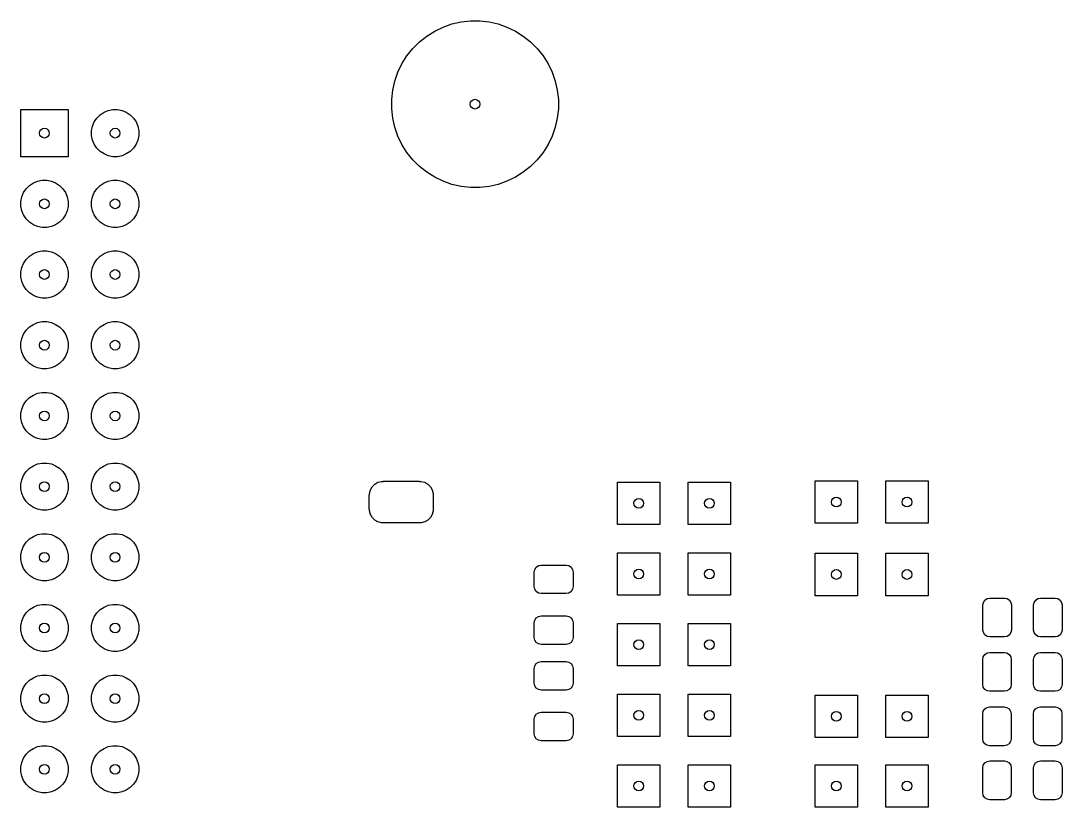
# Model space of a CAD drawing. Header units: inches. Extents: x -1.73 to 1.75, y 0.03 to 4.64.
# Drawn here: x -1.355 to 0.118, y 3.513 to 4.626 of the extents above; entities that cross this region are included whole.
import ezdxf

# ---------------------------------------------------------------- set-up
doc = ezdxf.new("R2010")
doc.units = ezdxf.units.IN
doc.header["$MEASUREMENT"] = 0
doc.layers.add('BLACK', color=250, linetype='CONTINUOUS')

msp = doc.modelspace()

# ---------------------------------------------------------------- linework, layer by layer
at = {"layer": 'BLACK', "linetype": 'CONTINUOUS'}
for p, q in [((-0.7697, 4.6112), (-0.7578, 4.617)), ((-0.7578, 4.617), (-0.7453, 4.6214)), ((-0.7453, 4.6214), (-0.7324, 4.6243)), ((-0.7324, 4.6243), (-0.7192, 4.6258)), ((-0.7192, 4.6258), (-0.706, 4.6258)), ((-0.706, 4.6258), (-0.6928, 4.6243)), ((-0.6928, 4.6243), (-0.6799, 4.6214)), ((-0.6799, 4.6214), (-0.6674, 4.617)), ((-0.6674, 4.617), (-0.6555, 4.6112)), ((-0.7913, 4.5959), (-0.7809, 4.6042)), ((-0.7809, 4.6042), (-0.7697, 4.6112)), ((-0.6555, 4.6112), (-0.6443, 4.6042)), ((-0.6443, 4.6042), (-0.6339, 4.5959)), ((-0.8089, 4.5762), (-0.8007, 4.5866)), ((-0.8007, 4.5866), (-0.7913, 4.5959)), ((-0.6339, 4.5959), (-0.6245, 4.5866)), ((-0.6245, 4.5866), (-0.6163, 4.5762)), ((-0.816, 4.565), (-0.8089, 4.5762)), ((-0.6163, 4.5762), (-0.6092, 4.565)), ((-0.8217, 4.5531), (-0.816, 4.565)), ((-0.6092, 4.565), (-0.6035, 4.5531)), ((-0.829, 4.5277), (-0.8261, 4.5406)), ((-0.8261, 4.5406), (-0.8217, 4.5531)), ((-0.6035, 4.5531), (-0.5991, 4.5406)), ((-0.5991, 4.5406), (-0.5962, 4.5277)), ((-0.8305, 4.5145), (-0.829, 4.5277)), ((-0.5962, 4.5277), (-0.5947, 4.5145)), ((-0.8305, 4.5013), (-0.8305, 4.5145)), ((-0.5947, 4.5145), (-0.5947, 4.5013)), ((-1.3553, 4.4335), (-1.3553, 4.5004)), ((-1.3553, 4.5004), (-1.2884, 4.5004)), ((-1.2884, 4.5004), (-1.2884, 4.4335)), ((-1.2431, 4.4928), (-1.2376, 4.4964)), ((-1.2376, 4.4964), (-1.2316, 4.499)), ((-1.2316, 4.499), (-1.2251, 4.5002)), ((-1.2251, 4.5002), (-1.2186, 4.5002)), ((-1.2186, 4.5002), (-1.2121, 4.499)), ((-1.2121, 4.499), (-1.2061, 4.4964)), ((-1.2061, 4.4964), (-1.2006, 4.4928)), ((-0.829, 4.4881), (-0.8305, 4.5013)), ((-0.5947, 4.5013), (-0.5962, 4.4881)), ((-1.2539, 4.4766), (-1.2514, 4.4827)), ((-1.2514, 4.4827), (-1.2477, 4.4882)), ((-1.2477, 4.4882), (-1.2431, 4.4928)), ((-1.2006, 4.4928), (-1.196, 4.4882)), ((-1.196, 4.4882), (-1.1923, 4.4827)), ((-1.1923, 4.4827), (-1.1898, 4.4766)), ((-0.8261, 4.4752), (-0.829, 4.4881)), ((-0.5962, 4.4881), (-0.5991, 4.4752)), ((-1.2552, 4.4702), (-1.2539, 4.4766)), ((-1.2552, 4.4636), (-1.2552, 4.4702)), ((-1.1898, 4.4766), (-1.1885, 4.4702)), ((-1.1885, 4.4702), (-1.1885, 4.4636)), ((-0.8217, 4.4627), (-0.8261, 4.4752)), ((-0.5991, 4.4752), (-0.6035, 4.4627)), ((-1.2539, 4.4572), (-1.2552, 4.4636)), ((-1.2514, 4.4512), (-1.2539, 4.4572)), ((-1.2477, 4.4457), (-1.2514, 4.4512)), ((-1.1923, 4.4512), (-1.196, 4.4457)), ((-1.1898, 4.4572), (-1.1923, 4.4512)), ((-1.1885, 4.4636), (-1.1898, 4.4572)), ((-0.816, 4.4507), (-0.8217, 4.4627)), ((-0.8089, 4.4395), (-0.816, 4.4507)), ((-0.6092, 4.4507), (-0.6163, 4.4395)), ((-0.6035, 4.4627), (-0.6092, 4.4507)), ((-1.2431, 4.4411), (-1.2477, 4.4457)), ((-1.2376, 4.4374), (-1.2431, 4.4411)), ((-1.2316, 4.4349), (-1.2376, 4.4374)), ((-1.2061, 4.4374), (-1.2121, 4.4349)), ((-1.2006, 4.4411), (-1.2061, 4.4374)), ((-1.196, 4.4457), (-1.2006, 4.4411)), ((-0.8007, 4.4292), (-0.8089, 4.4395)), ((-0.6163, 4.4395), (-0.6245, 4.4292)), ((-1.2884, 4.4335), (-1.3553, 4.4335)), ((-1.2251, 4.4336), (-1.2316, 4.4349)), ((-1.2186, 4.4336), (-1.2251, 4.4336)), ((-1.2121, 4.4349), (-1.2186, 4.4336)), ((-0.7913, 4.4198), (-0.8007, 4.4292)), ((-0.6245, 4.4292), (-0.6339, 4.4198)), ((-0.7809, 4.4115), (-0.7913, 4.4198)), ((-0.7697, 4.4045), (-0.7809, 4.4115)), ((-0.6443, 4.4115), (-0.6555, 4.4045)), ((-0.6339, 4.4198), (-0.6443, 4.4115)), ((-1.3477, 4.3882), (-1.3431, 4.3928)), ((-1.3431, 4.3928), (-1.3376, 4.3964)), ((-1.3376, 4.3964), (-1.3316, 4.399)), ((-1.3316, 4.399), (-1.3251, 4.4002)), ((-1.3251, 4.4002), (-1.3186, 4.4002)), ((-1.3186, 4.4002), (-1.3121, 4.399)), ((-1.3121, 4.399), (-1.3061, 4.3964)), ((-1.3061, 4.3964), (-1.3006, 4.3928)), ((-1.3006, 4.3928), (-1.296, 4.3882)), ((-1.2477, 4.3882), (-1.2431, 4.3928)), ((-1.2431, 4.3928), (-1.2376, 4.3964)), ((-1.2376, 4.3964), (-1.2316, 4.399)), ((-1.2316, 4.399), (-1.2251, 4.4002)), ((-1.2251, 4.4002), (-1.2186, 4.4002)), ((-1.2186, 4.4002), (-1.2121, 4.399)), ((-1.2121, 4.399), (-1.2061, 4.3964)), ((-1.2061, 4.3964), (-1.2006, 4.3928)), ((-1.2006, 4.3928), (-1.196, 4.3882)), ((-0.7578, 4.3988), (-0.7697, 4.4045)), ((-0.7453, 4.3944), (-0.7578, 4.3988)), ((-0.7324, 4.3914), (-0.7453, 4.3944)), ((-0.7192, 4.3899), (-0.7324, 4.3914)), ((-0.6928, 4.3914), (-0.706, 4.3899)), ((-0.6799, 4.3944), (-0.6928, 4.3914)), ((-0.6674, 4.3988), (-0.6799, 4.3944)), ((-0.6555, 4.4045), (-0.6674, 4.3988)), ((-1.3552, 4.3702), (-1.3539, 4.3766)), ((-1.3539, 4.3766), (-1.3514, 4.3827)), ((-1.3514, 4.3827), (-1.3477, 4.3882)), ((-1.296, 4.3882), (-1.2923, 4.3827)), ((-1.2923, 4.3827), (-1.2898, 4.3766)), ((-1.2898, 4.3766), (-1.2885, 4.3702)), ((-1.2552, 4.3702), (-1.2539, 4.3766)), ((-1.2539, 4.3766), (-1.2514, 4.3827)), ((-1.2514, 4.3827), (-1.2477, 4.3882)), ((-1.196, 4.3882), (-1.1923, 4.3827)), ((-1.1923, 4.3827), (-1.1898, 4.3766)), ((-1.1898, 4.3766), (-1.1885, 4.3702)), ((-0.706, 4.3899), (-0.7192, 4.3899)), ((-1.3552, 4.3636), (-1.3552, 4.3702)), ((-1.3539, 4.3572), (-1.3552, 4.3636)), ((-1.2885, 4.3636), (-1.2898, 4.3572)), ((-1.2885, 4.3702), (-1.2885, 4.3636)), ((-1.2552, 4.3636), (-1.2552, 4.3702)), ((-1.2539, 4.3572), (-1.2552, 4.3636)), ((-1.1885, 4.3636), (-1.1898, 4.3572)), ((-1.1885, 4.3702), (-1.1885, 4.3636)), ((-1.3514, 4.3512), (-1.3539, 4.3572)), ((-1.3477, 4.3457), (-1.3514, 4.3512)), ((-1.2923, 4.3512), (-1.296, 4.3457)), ((-1.2898, 4.3572), (-1.2923, 4.3512)), ((-1.2514, 4.3512), (-1.2539, 4.3572)), ((-1.2477, 4.3457), (-1.2514, 4.3512)), ((-1.1923, 4.3512), (-1.196, 4.3457)), ((-1.1898, 4.3572), (-1.1923, 4.3512)), ((-1.3431, 4.3411), (-1.3477, 4.3457)), ((-1.3376, 4.3374), (-1.3431, 4.3411)), ((-1.3316, 4.3349), (-1.3376, 4.3374)), ((-1.3251, 4.3336), (-1.3316, 4.3349)), ((-1.3186, 4.3336), (-1.3251, 4.3336)), ((-1.3121, 4.3349), (-1.3186, 4.3336)), ((-1.3061, 4.3374), (-1.3121, 4.3349)), ((-1.3006, 4.3411), (-1.3061, 4.3374)), ((-1.296, 4.3457), (-1.3006, 4.3411)), ((-1.2431, 4.3411), (-1.2477, 4.3457)), ((-1.2376, 4.3374), (-1.2431, 4.3411)), ((-1.2316, 4.3349), (-1.2376, 4.3374)), ((-1.2251, 4.3336), (-1.2316, 4.3349)), ((-1.2186, 4.3336), (-1.2251, 4.3336)), ((-1.2121, 4.3349), (-1.2186, 4.3336)), ((-1.2061, 4.3374), (-1.2121, 4.3349)), ((-1.2006, 4.3411), (-1.2061, 4.3374)), ((-1.196, 4.3457), (-1.2006, 4.3411)), ((-1.3514, 4.2827), (-1.3477, 4.2882)), ((-1.3477, 4.2882), (-1.3431, 4.2928)), ((-1.3431, 4.2928), (-1.3376, 4.2964)), ((-1.3376, 4.2964), (-1.3316, 4.299)), ((-1.3316, 4.299), (-1.3251, 4.3002)), ((-1.3251, 4.3002), (-1.3186, 4.3002)), ((-1.3186, 4.3002), (-1.3121, 4.299)), ((-1.3121, 4.299), (-1.3061, 4.2964)), ((-1.3061, 4.2964), (-1.3006, 4.2928)), ((-1.3006, 4.2928), (-1.296, 4.2882)), ((-1.296, 4.2882), (-1.2923, 4.2827)), ((-1.2514, 4.2827), (-1.2477, 4.2882)), ((-1.2477, 4.2882), (-1.2431, 4.2928)), ((-1.2431, 4.2928), (-1.2376, 4.2964)), ((-1.2376, 4.2964), (-1.2316, 4.299)), ((-1.2316, 4.299), (-1.2251, 4.3002)), ((-1.2251, 4.3002), (-1.2186, 4.3002)), ((-1.2186, 4.3002), (-1.2121, 4.299)), ((-1.2121, 4.299), (-1.2061, 4.2964)), ((-1.2061, 4.2964), (-1.2006, 4.2928)), ((-1.2006, 4.2928), (-1.196, 4.2882)), ((-1.196, 4.2882), (-1.1923, 4.2827)), ((-1.3552, 4.2702), (-1.3539, 4.2766)), ((-1.3539, 4.2766), (-1.3514, 4.2827)), ((-1.2923, 4.2827), (-1.2898, 4.2766)), ((-1.2898, 4.2766), (-1.2885, 4.2702)), ((-1.2552, 4.2702), (-1.2539, 4.2766)), ((-1.2539, 4.2766), (-1.2514, 4.2827)), ((-1.1923, 4.2827), (-1.1898, 4.2766)), ((-1.1898, 4.2766), (-1.1885, 4.2702)), ((-1.3552, 4.2636), (-1.3552, 4.2702)), ((-1.3539, 4.2572), (-1.3552, 4.2636)), ((-1.2885, 4.2636), (-1.2898, 4.2572)), ((-1.2885, 4.2702), (-1.2885, 4.2636)), ((-1.2552, 4.2636), (-1.2552, 4.2702)), ((-1.2539, 4.2572), (-1.2552, 4.2636)), ((-1.1885, 4.2636), (-1.1898, 4.2572)), ((-1.1885, 4.2702), (-1.1885, 4.2636)), ((-1.3514, 4.2512), (-1.3539, 4.2572)), ((-1.3477, 4.2457), (-1.3514, 4.2512)), ((-1.3431, 4.2411), (-1.3477, 4.2457)), ((-1.296, 4.2457), (-1.3006, 4.2411)), ((-1.2923, 4.2512), (-1.296, 4.2457)), ((-1.2898, 4.2572), (-1.2923, 4.2512)), ((-1.2514, 4.2512), (-1.2539, 4.2572)), ((-1.2477, 4.2457), (-1.2514, 4.2512)), ((-1.2431, 4.2411), (-1.2477, 4.2457)), ((-1.196, 4.2457), (-1.2006, 4.2411)), ((-1.1923, 4.2512), (-1.196, 4.2457)), ((-1.1898, 4.2572), (-1.1923, 4.2512)), ((-1.3376, 4.2374), (-1.3431, 4.2411)), ((-1.3316, 4.2349), (-1.3376, 4.2374)), ((-1.3251, 4.2336), (-1.3316, 4.2349)), ((-1.3186, 4.2336), (-1.3251, 4.2336)), ((-1.3121, 4.2349), (-1.3186, 4.2336)), ((-1.3061, 4.2374), (-1.3121, 4.2349)), ((-1.3006, 4.2411), (-1.3061, 4.2374)), ((-1.2376, 4.2374), (-1.2431, 4.2411)), ((-1.2316, 4.2349), (-1.2376, 4.2374)), ((-1.2251, 4.2336), (-1.2316, 4.2349)), ((-1.2186, 4.2336), (-1.2251, 4.2336)), ((-1.2121, 4.2349), (-1.2186, 4.2336)), ((-1.2061, 4.2374), (-1.2121, 4.2349)), ((-1.2006, 4.2411), (-1.2061, 4.2374)), ((-1.3316, 4.199), (-1.3251, 4.2002)), ((-1.3251, 4.2002), (-1.3186, 4.2002)), ((-1.3186, 4.2002), (-1.3121, 4.199)), ((-1.2316, 4.199), (-1.2251, 4.2002)), ((-1.2251, 4.2002), (-1.2186, 4.2002)), ((-1.2186, 4.2002), (-1.2121, 4.199)), ((-1.3514, 4.1827), (-1.3477, 4.1882)), ((-1.3477, 4.1882), (-1.3431, 4.1928)), ((-1.3431, 4.1928), (-1.3376, 4.1964)), ((-1.3376, 4.1964), (-1.3316, 4.199)), ((-1.3121, 4.199), (-1.3061, 4.1964)), ((-1.3061, 4.1964), (-1.3006, 4.1928)), ((-1.3006, 4.1928), (-1.296, 4.1882)), ((-1.296, 4.1882), (-1.2923, 4.1827)), ((-1.2514, 4.1827), (-1.2477, 4.1882)), ((-1.2477, 4.1882), (-1.2431, 4.1928)), ((-1.2431, 4.1928), (-1.2376, 4.1964)), ((-1.2376, 4.1964), (-1.2316, 4.199)), ((-1.2121, 4.199), (-1.2061, 4.1964)), ((-1.2061, 4.1964), (-1.2006, 4.1928)), ((-1.2006, 4.1928), (-1.196, 4.1882)), ((-1.196, 4.1882), (-1.1923, 4.1827)), ((-1.3552, 4.1702), (-1.3539, 4.1766)), ((-1.3552, 4.1636), (-1.3552, 4.1702)), ((-1.3539, 4.1766), (-1.3514, 4.1827)), ((-1.2923, 4.1827), (-1.2898, 4.1766)), ((-1.2898, 4.1766), (-1.2885, 4.1702)), ((-1.2885, 4.1702), (-1.2885, 4.1636)), ((-1.2552, 4.1702), (-1.2539, 4.1766)), ((-1.2552, 4.1636), (-1.2552, 4.1702)), ((-1.2539, 4.1766), (-1.2514, 4.1827)), ((-1.1923, 4.1827), (-1.1898, 4.1766)), ((-1.1898, 4.1766), (-1.1885, 4.1702)), ((-1.1885, 4.1702), (-1.1885, 4.1636)), ((-1.3539, 4.1572), (-1.3552, 4.1636)), ((-1.3514, 4.1512), (-1.3539, 4.1572)), ((-1.2898, 4.1572), (-1.2923, 4.1512)), ((-1.2885, 4.1636), (-1.2898, 4.1572)), ((-1.2539, 4.1572), (-1.2552, 4.1636)), ((-1.2514, 4.1512), (-1.2539, 4.1572)), ((-1.1898, 4.1572), (-1.1923, 4.1512)), ((-1.1885, 4.1636), (-1.1898, 4.1572)), ((-1.3477, 4.1457), (-1.3514, 4.1512)), ((-1.3431, 4.1411), (-1.3477, 4.1457)), ((-1.3376, 4.1374), (-1.3431, 4.1411)), ((-1.3006, 4.1411), (-1.3061, 4.1374)), ((-1.296, 4.1457), (-1.3006, 4.1411)), ((-1.2923, 4.1512), (-1.296, 4.1457)), ((-1.2477, 4.1457), (-1.2514, 4.1512)), ((-1.2431, 4.1411), (-1.2477, 4.1457)), ((-1.2376, 4.1374), (-1.2431, 4.1411)), ((-1.2006, 4.1411), (-1.2061, 4.1374)), ((-1.196, 4.1457), (-1.2006, 4.1411)), ((-1.1923, 4.1512), (-1.196, 4.1457)), ((-1.3316, 4.1349), (-1.3376, 4.1374)), ((-1.3251, 4.1336), (-1.3316, 4.1349)), ((-1.3186, 4.1336), (-1.3251, 4.1336)), ((-1.3121, 4.1349), (-1.3186, 4.1336)), ((-1.3061, 4.1374), (-1.3121, 4.1349)), ((-1.2316, 4.1349), (-1.2376, 4.1374)), ((-1.2251, 4.1336), (-1.2316, 4.1349)), ((-1.2186, 4.1336), (-1.2251, 4.1336)), ((-1.2121, 4.1349), (-1.2186, 4.1336)), ((-1.2061, 4.1374), (-1.2121, 4.1349)), ((-1.3431, 4.0928), (-1.3376, 4.0964)), ((-1.3376, 4.0964), (-1.3316, 4.099)), ((-1.3316, 4.099), (-1.3251, 4.1002)), ((-1.3251, 4.1002), (-1.3186, 4.1002)), ((-1.3186, 4.1002), (-1.3121, 4.099)), ((-1.3121, 4.099), (-1.3061, 4.0964)), ((-1.3061, 4.0964), (-1.3006, 4.0928)), ((-1.2431, 4.0928), (-1.2376, 4.0964)), ((-1.2376, 4.0964), (-1.2316, 4.099)), ((-1.2316, 4.099), (-1.2251, 4.1002)), ((-1.2251, 4.1002), (-1.2186, 4.1002)), ((-1.2186, 4.1002), (-1.2121, 4.099)), ((-1.2121, 4.099), (-1.2061, 4.0964)), ((-1.2061, 4.0964), (-1.2006, 4.0928)), ((-1.3539, 4.0766), (-1.3514, 4.0827)), ((-1.3514, 4.0827), (-1.3477, 4.0882)), ((-1.3477, 4.0882), (-1.3431, 4.0928)), ((-1.3006, 4.0928), (-1.296, 4.0882)), ((-1.296, 4.0882), (-1.2923, 4.0827)), ((-1.2923, 4.0827), (-1.2898, 4.0766)), ((-1.2539, 4.0766), (-1.2514, 4.0827)), ((-1.2514, 4.0827), (-1.2477, 4.0882)), ((-1.2477, 4.0882), (-1.2431, 4.0928)), ((-1.2006, 4.0928), (-1.196, 4.0882)), ((-1.196, 4.0882), (-1.1923, 4.0827)), ((-1.1923, 4.0827), (-1.1898, 4.0766)), ((-1.3552, 4.0702), (-1.3539, 4.0766)), ((-1.3552, 4.0636), (-1.3552, 4.0702)), ((-1.2898, 4.0766), (-1.2885, 4.0702)), ((-1.2885, 4.0702), (-1.2885, 4.0636)), ((-1.2552, 4.0702), (-1.2539, 4.0766)), ((-1.2552, 4.0636), (-1.2552, 4.0702)), ((-1.1898, 4.0766), (-1.1885, 4.0702)), ((-1.1885, 4.0702), (-1.1885, 4.0636)), ((-1.3539, 4.0572), (-1.3552, 4.0636)), ((-1.3514, 4.0512), (-1.3539, 4.0572)), ((-1.2898, 4.0572), (-1.2923, 4.0512)), ((-1.2885, 4.0636), (-1.2898, 4.0572)), ((-1.2539, 4.0572), (-1.2552, 4.0636)), ((-1.2514, 4.0512), (-1.2539, 4.0572)), ((-1.1898, 4.0572), (-1.1923, 4.0512)), ((-1.1885, 4.0636), (-1.1898, 4.0572)), ((-1.3477, 4.0457), (-1.3514, 4.0512)), ((-1.3431, 4.0411), (-1.3477, 4.0457)), ((-1.3376, 4.0374), (-1.3431, 4.0411)), ((-1.3316, 4.0349), (-1.3376, 4.0374)), ((-1.3061, 4.0374), (-1.3121, 4.0349)), ((-1.3006, 4.0411), (-1.3061, 4.0374)), ((-1.296, 4.0457), (-1.3006, 4.0411)), ((-1.2923, 4.0512), (-1.296, 4.0457)), ((-1.2477, 4.0457), (-1.2514, 4.0512)), ((-1.2431, 4.0411), (-1.2477, 4.0457)), ((-1.2376, 4.0374), (-1.2431, 4.0411)), ((-1.2316, 4.0349), (-1.2376, 4.0374)), ((-1.2061, 4.0374), (-1.2121, 4.0349)), ((-1.2006, 4.0411), (-1.2061, 4.0374)), ((-1.196, 4.0457), (-1.2006, 4.0411)), ((-1.1923, 4.0512), (-1.196, 4.0457)), ((-1.3251, 4.0336), (-1.3316, 4.0349)), ((-1.3186, 4.0336), (-1.3251, 4.0336)), ((-1.3121, 4.0349), (-1.3186, 4.0336)), ((-1.2251, 4.0336), (-1.2316, 4.0349)), ((-1.2186, 4.0336), (-1.2251, 4.0336)), ((-1.2121, 4.0349), (-1.2186, 4.0336)), ((-1.3431, 3.9928), (-1.3376, 3.9964)), ((-1.3376, 3.9964), (-1.3316, 3.999)), ((-1.3316, 3.999), (-1.3251, 4.0002)), ((-1.3251, 4.0002), (-1.3186, 4.0002)), ((-1.3186, 4.0002), (-1.3121, 3.999)), ((-1.3121, 3.999), (-1.3061, 3.9964)), ((-1.3061, 3.9964), (-1.3006, 3.9928)), ((-1.2431, 3.9928), (-1.2376, 3.9964)), ((-1.2376, 3.9964), (-1.2316, 3.999)), ((-1.2316, 3.999), (-1.2251, 4.0002)), ((-1.2251, 4.0002), (-1.2186, 4.0002)), ((-1.2186, 4.0002), (-1.2121, 3.999)), ((-1.2121, 3.999), (-1.2061, 3.9964)), ((-1.2061, 3.9964), (-1.2006, 3.9928)), ((-1.3539, 3.9766), (-1.3514, 3.9827)), ((-1.3514, 3.9827), (-1.3477, 3.9882)), ((-1.3477, 3.9882), (-1.3431, 3.9928)), ((-1.3006, 3.9928), (-1.296, 3.9882)), ((-1.296, 3.9882), (-1.2923, 3.9827)), ((-1.2923, 3.9827), (-1.2898, 3.9766)), ((-1.2539, 3.9766), (-1.2514, 3.9827)), ((-1.2514, 3.9827), (-1.2477, 3.9882)), ((-1.2477, 3.9882), (-1.2431, 3.9928)), ((-1.2006, 3.9928), (-1.196, 3.9882)), ((-1.196, 3.9882), (-1.1923, 3.9827)), ((-1.1923, 3.9827), (-1.1898, 3.9766)), ((-1.3552, 3.9702), (-1.3539, 3.9766)), ((-1.3552, 3.9636), (-1.3552, 3.9702)), ((-1.2898, 3.9766), (-1.2885, 3.9702)), ((-1.2885, 3.9702), (-1.2885, 3.9636)), ((-1.2552, 3.9702), (-1.2539, 3.9766)), ((-1.2552, 3.9636), (-1.2552, 3.9702)), ((-1.1898, 3.9766), (-1.1885, 3.9702)), ((-1.1885, 3.9702), (-1.1885, 3.9636)), ((-0.8607, 3.9623), (-0.8581, 3.9667)), ((-0.8581, 3.9667), (-0.8545, 3.9703)), ((-0.8545, 3.9703), (-0.8501, 3.9729)), ((-0.8501, 3.9729), (-0.8451, 3.9742)), ((-0.8451, 3.9742), (-0.8425, 3.9742)), ((-0.8425, 3.9742), (-0.8425, 3.9744)), ((-0.8425, 3.9744), (-0.8228, 3.9744)), ((-0.8228, 3.9744), (-0.811, 3.9744)), ((-0.811, 3.9744), (-0.7913, 3.9744)), ((-0.7913, 3.9744), (-0.7913, 3.9742)), ((-0.7913, 3.9742), (-0.7888, 3.9742)), ((-0.7888, 3.9742), (-0.7838, 3.9729)), ((-0.7838, 3.9729), (-0.7794, 3.9703)), ((-0.7794, 3.9703), (-0.7757, 3.9667)), ((-0.7757, 3.9667), (-0.7732, 3.9623)), ((-0.5109, 3.9133), (-0.5109, 3.9733)), ((-0.5109, 3.9733), (-0.4509, 3.9733)), ((-0.4509, 3.9733), (-0.4509, 3.9133)), ((-0.4109, 3.9133), (-0.4109, 3.9733)), ((-0.4109, 3.9733), (-0.3509, 3.9733)), ((-0.3509, 3.9733), (-0.3509, 3.9133)), ((-0.2313, 3.9149), (-0.2313, 3.9749)), ((-0.2313, 3.9749), (-0.1713, 3.9749)), ((-0.1713, 3.9749), (-0.1713, 3.9149)), ((-0.1313, 3.9149), (-0.1313, 3.9749)), ((-0.1313, 3.9749), (-0.0713, 3.9749)), ((-0.0713, 3.9749), (-0.0713, 3.9149)), ((-1.3539, 3.9572), (-1.3552, 3.9636)), ((-1.3514, 3.9512), (-1.3539, 3.9572)), ((-1.3477, 3.9457), (-1.3514, 3.9512)), ((-1.2923, 3.9512), (-1.296, 3.9457)), ((-1.2898, 3.9572), (-1.2923, 3.9512)), ((-1.2885, 3.9636), (-1.2898, 3.9572)), ((-1.2539, 3.9572), (-1.2552, 3.9636)), ((-1.2514, 3.9512), (-1.2539, 3.9572)), ((-1.2477, 3.9457), (-1.2514, 3.9512)), ((-1.1923, 3.9512), (-1.196, 3.9457)), ((-1.1898, 3.9572), (-1.1923, 3.9512)), ((-1.1885, 3.9636), (-1.1898, 3.9572)), ((-0.8622, 3.935), (-0.8622, 3.9547)), ((-0.8622, 3.9547), (-0.862, 3.9547)), ((-0.862, 3.9573), (-0.8607, 3.9623)), ((-0.862, 3.9547), (-0.862, 3.9573)), ((-0.7732, 3.9623), (-0.7718, 3.9573)), ((-0.7718, 3.9573), (-0.7718, 3.9547)), ((-0.7718, 3.9547), (-0.7717, 3.9547)), ((-0.7717, 3.9547), (-0.7717, 3.935)), ((-1.3431, 3.9411), (-1.3477, 3.9457)), ((-1.3376, 3.9374), (-1.3431, 3.9411)), ((-1.3316, 3.9349), (-1.3376, 3.9374)), ((-1.3251, 3.9336), (-1.3316, 3.9349)), ((-1.3121, 3.9349), (-1.3186, 3.9336)), ((-1.3061, 3.9374), (-1.3121, 3.9349)), ((-1.3006, 3.9411), (-1.3061, 3.9374)), ((-1.296, 3.9457), (-1.3006, 3.9411)), ((-1.2431, 3.9411), (-1.2477, 3.9457)), ((-1.2376, 3.9374), (-1.2431, 3.9411)), ((-1.2316, 3.9349), (-1.2376, 3.9374)), ((-1.2251, 3.9336), (-1.2316, 3.9349)), ((-1.2121, 3.9349), (-1.2186, 3.9336)), ((-1.2061, 3.9374), (-1.2121, 3.9349)), ((-1.2006, 3.9411), (-1.2061, 3.9374)), ((-1.196, 3.9457), (-1.2006, 3.9411)), ((-0.862, 3.935), (-0.8622, 3.935)), ((-0.862, 3.9325), (-0.862, 3.935)), ((-0.7717, 3.935), (-0.7718, 3.935)), ((-0.7718, 3.935), (-0.7718, 3.9325)), ((-1.3186, 3.9336), (-1.3251, 3.9336)), ((-1.2186, 3.9336), (-1.2251, 3.9336)), ((-0.8607, 3.9275), (-0.862, 3.9325)), ((-0.8581, 3.9231), (-0.8607, 3.9275)), ((-0.8545, 3.9194), (-0.8581, 3.9231)), ((-0.7757, 3.9231), (-0.7794, 3.9194)), ((-0.7732, 3.9275), (-0.7757, 3.9231)), ((-0.7718, 3.9325), (-0.7732, 3.9275)), ((-0.8501, 3.9169), (-0.8545, 3.9194)), ((-0.8451, 3.9155), (-0.8501, 3.9169)), ((-0.8425, 3.9155), (-0.8451, 3.9155)), ((-0.8425, 3.9154), (-0.8425, 3.9155)), ((-0.8228, 3.9154), (-0.8425, 3.9154)), ((-0.811, 3.9154), (-0.8228, 3.9154)), ((-0.7913, 3.9154), (-0.811, 3.9154)), ((-0.7888, 3.9155), (-0.7913, 3.9155)), ((-0.7913, 3.9155), (-0.7913, 3.9154)), ((-0.7838, 3.9169), (-0.7888, 3.9155)), ((-0.7794, 3.9194), (-0.7838, 3.9169)), ((-0.4509, 3.9133), (-0.5109, 3.9133)), ((-0.3509, 3.9133), (-0.4109, 3.9133)), ((-0.1713, 3.9149), (-0.2313, 3.9149)), ((-0.0713, 3.9149), (-0.1313, 3.9149)), ((-1.3477, 3.8882), (-1.3431, 3.8928)), ((-1.3431, 3.8928), (-1.3376, 3.8964)), ((-1.3376, 3.8964), (-1.3316, 3.899)), ((-1.3316, 3.899), (-1.3251, 3.9002)), ((-1.3251, 3.9002), (-1.3186, 3.9002)), ((-1.3186, 3.9002), (-1.3121, 3.899)), ((-1.3121, 3.899), (-1.3061, 3.8964)), ((-1.3061, 3.8964), (-1.3006, 3.8928)), ((-1.3006, 3.8928), (-1.296, 3.8882)), ((-1.2477, 3.8882), (-1.2431, 3.8928)), ((-1.2431, 3.8928), (-1.2376, 3.8964)), ((-1.2376, 3.8964), (-1.2316, 3.899)), ((-1.2316, 3.899), (-1.2251, 3.9002)), ((-1.2251, 3.9002), (-1.2186, 3.9002)), ((-1.2186, 3.9002), (-1.2121, 3.899)), ((-1.2121, 3.899), (-1.2061, 3.8964)), ((-1.2061, 3.8964), (-1.2006, 3.8928)), ((-1.2006, 3.8928), (-1.196, 3.8882)), ((-1.3552, 3.8702), (-1.3539, 3.8766)), ((-1.3539, 3.8766), (-1.3514, 3.8827)), ((-1.3514, 3.8827), (-1.3477, 3.8882)), ((-1.296, 3.8882), (-1.2923, 3.8827)), ((-1.2923, 3.8827), (-1.2898, 3.8766)), ((-1.2898, 3.8766), (-1.2885, 3.8702)), ((-1.2552, 3.8702), (-1.2539, 3.8766)), ((-1.2539, 3.8766), (-1.2514, 3.8827)), ((-1.2514, 3.8827), (-1.2477, 3.8882)), ((-1.196, 3.8882), (-1.1923, 3.8827)), ((-1.1923, 3.8827), (-1.1898, 3.8766)), ((-1.1898, 3.8766), (-1.1885, 3.8702)), ((-1.3552, 3.8636), (-1.3552, 3.8702)), ((-1.3539, 3.8572), (-1.3552, 3.8636)), ((-1.2885, 3.8636), (-1.2898, 3.8572)), ((-1.2885, 3.8702), (-1.2885, 3.8636)), ((-1.2552, 3.8636), (-1.2552, 3.8702)), ((-1.2539, 3.8572), (-1.2552, 3.8636)), ((-1.1885, 3.8636), (-1.1898, 3.8572)), ((-1.1885, 3.8702), (-1.1885, 3.8636)), ((-0.5109, 3.8133), (-0.5109, 3.8733)), ((-0.5109, 3.8733), (-0.4509, 3.8733)), ((-0.4509, 3.8733), (-0.4509, 3.8133)), ((-0.4109, 3.8133), (-0.4109, 3.8733)), ((-0.4109, 3.8733), (-0.3509, 3.8733)), ((-0.3509, 3.8733), (-0.3509, 3.8133)), ((-0.2313, 3.8125), (-0.2313, 3.8725)), ((-0.2313, 3.8725), (-0.1713, 3.8725)), ((-0.1713, 3.8725), (-0.1713, 3.8125)), ((-0.1313, 3.8125), (-0.1313, 3.8725)), ((-0.1313, 3.8725), (-0.0713, 3.8725)), ((-0.0713, 3.8725), (-0.0713, 3.8125)), ((-1.3514, 3.8512), (-1.3539, 3.8572)), ((-1.3477, 3.8457), (-1.3514, 3.8512)), ((-1.2923, 3.8512), (-1.296, 3.8457)), ((-1.2898, 3.8572), (-1.2923, 3.8512)), ((-1.2514, 3.8512), (-1.2539, 3.8572)), ((-1.2477, 3.8457), (-1.2514, 3.8512)), ((-1.1923, 3.8512), (-1.196, 3.8457)), ((-1.1898, 3.8572), (-1.1923, 3.8512)), ((-0.6289, 3.846), (-0.6282, 3.8497)), ((-0.6289, 3.8253), (-0.6289, 3.846)), ((-0.6282, 3.8497), (-0.626, 3.8529)), ((-0.626, 3.8529), (-0.6228, 3.8551)), ((-0.6228, 3.8551), (-0.6191, 3.8558)), ((-0.6191, 3.8558), (-0.5836, 3.8558)), ((-0.5836, 3.8558), (-0.5799, 3.8551)), ((-0.5799, 3.8551), (-0.5767, 3.8529)), ((-0.5767, 3.8529), (-0.5745, 3.8497)), ((-0.5745, 3.8497), (-0.5738, 3.846)), ((-0.5738, 3.846), (-0.5738, 3.8253)), ((-1.3431, 3.8411), (-1.3477, 3.8457)), ((-1.3376, 3.8374), (-1.3431, 3.8411)), ((-1.3316, 3.8349), (-1.3376, 3.8374)), ((-1.3251, 3.8336), (-1.3316, 3.8349)), ((-1.3186, 3.8336), (-1.3251, 3.8336)), ((-1.3121, 3.8349), (-1.3186, 3.8336)), ((-1.3061, 3.8374), (-1.3121, 3.8349)), ((-1.3006, 3.8411), (-1.3061, 3.8374)), ((-1.296, 3.8457), (-1.3006, 3.8411)), ((-1.2431, 3.8411), (-1.2477, 3.8457)), ((-1.2376, 3.8374), (-1.2431, 3.8411)), ((-1.2316, 3.8349), (-1.2376, 3.8374)), ((-1.2251, 3.8336), (-1.2316, 3.8349)), ((-1.2186, 3.8336), (-1.2251, 3.8336)), ((-1.2121, 3.8349), (-1.2186, 3.8336)), ((-1.2061, 3.8374), (-1.2121, 3.8349)), ((-1.2006, 3.8411), (-1.2061, 3.8374)), ((-1.196, 3.8457), (-1.2006, 3.8411)), ((-0.6282, 3.8215), (-0.6289, 3.8253)), ((-0.626, 3.8183), (-0.6282, 3.8215)), ((-0.6228, 3.8162), (-0.626, 3.8183)), ((-0.5767, 3.8183), (-0.5799, 3.8162)), ((-0.5745, 3.8215), (-0.5767, 3.8183)), ((-0.5738, 3.8253), (-0.5745, 3.8215)), ((-0.6191, 3.8155), (-0.6228, 3.8162)), ((-0.5836, 3.8155), (-0.6191, 3.8155)), ((-0.5799, 3.8162), (-0.5836, 3.8155)), ((-0.4509, 3.8133), (-0.5109, 3.8133)), ((-0.3509, 3.8133), (-0.4109, 3.8133)), ((-0.1713, 3.8125), (-0.2313, 3.8125)), ((-0.0713, 3.8125), (-0.1313, 3.8125)), ((0.006, 3.7994), (0.0067, 3.8031)), ((0.0067, 3.8031), (0.0089, 3.8063)), ((0.0089, 3.8063), (0.0121, 3.8085)), ((0.0121, 3.8085), (0.0158, 3.8092)), ((0.0158, 3.8092), (0.0365, 3.8092)), ((0.0365, 3.8092), (0.0403, 3.8085)), ((0.0403, 3.8085), (0.0435, 3.8063)), ((0.0435, 3.8063), (0.0456, 3.8031)), ((0.0456, 3.8031), (0.0463, 3.7994)), ((0.0778, 3.7994), (0.0786, 3.8031)), ((0.0786, 3.8031), (0.0807, 3.8063)), ((0.0807, 3.8063), (0.0839, 3.8085)), ((0.0839, 3.8085), (0.0877, 3.8092)), ((0.0877, 3.8092), (0.1083, 3.8092)), ((0.1083, 3.8092), (0.1121, 3.8085)), ((0.1121, 3.8085), (0.1153, 3.8063)), ((0.1153, 3.8063), (0.1174, 3.8031)), ((0.1174, 3.8031), (0.1182, 3.7994)), ((-1.3514, 3.7827), (-1.3477, 3.7882)), ((-1.3477, 3.7882), (-1.3431, 3.7928)), ((-1.3431, 3.7928), (-1.3376, 3.7964)), ((-1.3376, 3.7964), (-1.3316, 3.799)), ((-1.3316, 3.799), (-1.3251, 3.8002)), ((-1.3251, 3.8002), (-1.3186, 3.8002)), ((-1.3186, 3.8002), (-1.3121, 3.799)), ((-1.3121, 3.799), (-1.3061, 3.7964)), ((-1.3061, 3.7964), (-1.3006, 3.7928)), ((-1.3006, 3.7928), (-1.296, 3.7882)), ((-1.296, 3.7882), (-1.2923, 3.7827)), ((-1.2514, 3.7827), (-1.2477, 3.7882)), ((-1.2477, 3.7882), (-1.2431, 3.7928)), ((-1.2431, 3.7928), (-1.2376, 3.7964)), ((-1.2376, 3.7964), (-1.2316, 3.799)), ((-1.2316, 3.799), (-1.2251, 3.8002)), ((-1.2251, 3.8002), (-1.2186, 3.8002)), ((-1.2186, 3.8002), (-1.2121, 3.799)), ((-1.2121, 3.799), (-1.2061, 3.7964)), ((-1.2061, 3.7964), (-1.2006, 3.7928)), ((-1.2006, 3.7928), (-1.196, 3.7882)), ((-1.196, 3.7882), (-1.1923, 3.7827)), ((0.006, 3.7639), (0.006, 3.7994)), ((0.0463, 3.7994), (0.0463, 3.7639)), ((0.0778, 3.7639), (0.0778, 3.7994)), ((0.1182, 3.7994), (0.1182, 3.7639)), ((-1.3552, 3.7702), (-1.3539, 3.7766)), ((-1.3539, 3.7766), (-1.3514, 3.7827)), ((-1.2923, 3.7827), (-1.2898, 3.7766)), ((-1.2898, 3.7766), (-1.2885, 3.7702)), ((-1.2552, 3.7702), (-1.2539, 3.7766)), ((-1.2539, 3.7766), (-1.2514, 3.7827)), ((-1.1923, 3.7827), (-1.1898, 3.7766)), ((-1.1898, 3.7766), (-1.1885, 3.7702)), ((-0.6289, 3.7741), (-0.6282, 3.7779)), ((-0.6289, 3.7534), (-0.6289, 3.7741)), ((-0.6282, 3.7779), (-0.626, 3.7811)), ((-0.626, 3.7811), (-0.6228, 3.7832)), ((-0.6228, 3.7832), (-0.6191, 3.784)), ((-0.6191, 3.784), (-0.5836, 3.784)), ((-0.5836, 3.784), (-0.5799, 3.7832)), ((-0.5799, 3.7832), (-0.5767, 3.7811)), ((-0.5767, 3.7811), (-0.5745, 3.7779)), ((-0.5745, 3.7779), (-0.5738, 3.7741)), ((-0.5738, 3.7741), (-0.5738, 3.7534)), ((-0.5109, 3.7133), (-0.5109, 3.7733)), ((-0.5109, 3.7733), (-0.4509, 3.7733)), ((-0.4509, 3.7733), (-0.4509, 3.7133)), ((-0.4109, 3.7133), (-0.4109, 3.7733)), ((-0.4109, 3.7733), (-0.3509, 3.7733)), ((-0.3509, 3.7733), (-0.3509, 3.7133)), ((-1.3552, 3.7636), (-1.3552, 3.7702)), ((-1.3539, 3.7572), (-1.3552, 3.7636)), ((-1.2885, 3.7636), (-1.2898, 3.7572)), ((-1.2885, 3.7702), (-1.2885, 3.7636)), ((-1.2552, 3.7636), (-1.2552, 3.7702)), ((-1.2539, 3.7572), (-1.2552, 3.7636)), ((-1.1885, 3.7636), (-1.1898, 3.7572)), ((-1.1885, 3.7702), (-1.1885, 3.7636)), ((0.0067, 3.7602), (0.006, 3.7639)), ((0.0089, 3.757), (0.0067, 3.7602)), ((0.0456, 3.7602), (0.0435, 3.757)), ((0.0463, 3.7639), (0.0456, 3.7602)), ((0.0786, 3.7602), (0.0778, 3.7639)), ((0.0807, 3.757), (0.0786, 3.7602)), ((0.1174, 3.7602), (0.1153, 3.757)), ((0.1182, 3.7639), (0.1174, 3.7602)), ((-1.3514, 3.7512), (-1.3539, 3.7572)), ((-1.3477, 3.7457), (-1.3514, 3.7512)), ((-1.3431, 3.7411), (-1.3477, 3.7457)), ((-1.296, 3.7457), (-1.3006, 3.7411)), ((-1.2923, 3.7512), (-1.296, 3.7457)), ((-1.2898, 3.7572), (-1.2923, 3.7512)), ((-1.2514, 3.7512), (-1.2539, 3.7572)), ((-1.2477, 3.7457), (-1.2514, 3.7512)), ((-1.2431, 3.7411), (-1.2477, 3.7457)), ((-1.196, 3.7457), (-1.2006, 3.7411)), ((-1.1923, 3.7512), (-1.196, 3.7457)), ((-1.1898, 3.7572), (-1.1923, 3.7512)), ((-0.6282, 3.7497), (-0.6289, 3.7534)), ((-0.626, 3.7465), (-0.6282, 3.7497)), ((-0.6228, 3.7444), (-0.626, 3.7465)), ((-0.6191, 3.7436), (-0.6228, 3.7444)), ((-0.5836, 3.7436), (-0.6191, 3.7436)), ((-0.5799, 3.7444), (-0.5836, 3.7436)), ((-0.5767, 3.7465), (-0.5799, 3.7444)), ((-0.5745, 3.7497), (-0.5767, 3.7465)), ((-0.5738, 3.7534), (-0.5745, 3.7497)), ((0.0121, 3.7549), (0.0089, 3.757)), ((0.0158, 3.7541), (0.0121, 3.7549)), ((0.0365, 3.7541), (0.0158, 3.7541)), ((0.0403, 3.7549), (0.0365, 3.7541)), ((0.0435, 3.757), (0.0403, 3.7549)), ((0.0839, 3.7549), (0.0807, 3.757)), ((0.0877, 3.7541), (0.0839, 3.7549)), ((0.1083, 3.7541), (0.0877, 3.7541)), ((0.1121, 3.7549), (0.1083, 3.7541)), ((0.1153, 3.757), (0.1121, 3.7549)), ((-1.3376, 3.7374), (-1.3431, 3.7411)), ((-1.3316, 3.7349), (-1.3376, 3.7374)), ((-1.3251, 3.7336), (-1.3316, 3.7349)), ((-1.3186, 3.7336), (-1.3251, 3.7336)), ((-1.3121, 3.7349), (-1.3186, 3.7336)), ((-1.3061, 3.7374), (-1.3121, 3.7349)), ((-1.3006, 3.7411), (-1.3061, 3.7374)), ((-1.2376, 3.7374), (-1.2431, 3.7411)), ((-1.2316, 3.7349), (-1.2376, 3.7374)), ((-1.2251, 3.7336), (-1.2316, 3.7349)), ((-1.2186, 3.7336), (-1.2251, 3.7336)), ((-1.2121, 3.7349), (-1.2186, 3.7336)), ((-1.2061, 3.7374), (-1.2121, 3.7349)), ((-1.2006, 3.7411), (-1.2061, 3.7374)), ((0.0066, 3.7262), (0.0087, 3.7294)), ((0.0087, 3.7294), (0.0119, 3.7315)), ((0.0119, 3.7315), (0.0157, 3.7323)), ((0.0157, 3.7323), (0.0364, 3.7323)), ((0.0364, 3.7323), (0.0401, 3.7315)), ((0.0401, 3.7315), (0.0433, 3.7294)), ((0.0433, 3.7294), (0.0454, 3.7262)), ((0.0784, 3.7262), (0.0806, 3.7294)), ((0.0806, 3.7294), (0.0838, 3.7315)), ((0.0838, 3.7315), (0.0875, 3.7323)), ((0.0875, 3.7323), (0.1082, 3.7323)), ((0.1082, 3.7323), (0.112, 3.7315)), ((0.112, 3.7315), (0.1152, 3.7294)), ((0.1152, 3.7294), (0.1173, 3.7262)), ((-0.6289, 3.7095), (-0.6282, 3.7133)), ((-0.6282, 3.7133), (-0.626, 3.7165)), ((-0.626, 3.7165), (-0.6228, 3.7186)), ((-0.6228, 3.7186), (-0.6191, 3.7194)), ((-0.6191, 3.7194), (-0.5836, 3.7194)), ((-0.5836, 3.7194), (-0.5799, 3.7186)), ((-0.5799, 3.7186), (-0.5767, 3.7165)), ((-0.5767, 3.7165), (-0.5745, 3.7133)), ((-0.5745, 3.7133), (-0.5738, 3.7095)), ((-0.4509, 3.7133), (-0.5109, 3.7133)), ((-0.3509, 3.7133), (-0.4109, 3.7133)), ((0.0058, 3.7224), (0.0066, 3.7262)), ((0.0058, 3.687), (0.0058, 3.7224)), ((0.0454, 3.7262), (0.0462, 3.7224)), ((0.0462, 3.7224), (0.0462, 3.687)), ((0.0777, 3.7224), (0.0784, 3.7262)), ((0.0777, 3.687), (0.0777, 3.7224)), ((0.1173, 3.7262), (0.118, 3.7224)), ((0.118, 3.7224), (0.118, 3.687)), ((-1.3376, 3.6964), (-1.3316, 3.699)), ((-1.3316, 3.699), (-1.3251, 3.7002)), ((-1.3251, 3.7002), (-1.3186, 3.7002)), ((-1.3186, 3.7002), (-1.3121, 3.699)), ((-1.3121, 3.699), (-1.3061, 3.6964)), ((-1.2376, 3.6964), (-1.2316, 3.699)), ((-1.2316, 3.699), (-1.2251, 3.7002)), ((-1.2251, 3.7002), (-1.2186, 3.7002)), ((-1.2186, 3.7002), (-1.2121, 3.699)), ((-1.2121, 3.699), (-1.2061, 3.6964)), ((-0.6289, 3.6889), (-0.6289, 3.7095)), ((-0.5738, 3.7095), (-0.5738, 3.6889)), ((-1.3514, 3.6827), (-1.3477, 3.6882)), ((-1.3477, 3.6882), (-1.3431, 3.6928)), ((-1.3431, 3.6928), (-1.3376, 3.6964)), ((-1.3061, 3.6964), (-1.3006, 3.6928)), ((-1.3006, 3.6928), (-1.296, 3.6882)), ((-1.296, 3.6882), (-1.2923, 3.6827)), ((-1.2514, 3.6827), (-1.2477, 3.6882)), ((-1.2477, 3.6882), (-1.2431, 3.6928)), ((-1.2431, 3.6928), (-1.2376, 3.6964)), ((-1.2061, 3.6964), (-1.2006, 3.6928)), ((-1.2006, 3.6928), (-1.196, 3.6882)), ((-1.196, 3.6882), (-1.1923, 3.6827)), ((-0.6282, 3.6851), (-0.6289, 3.6889)), ((-0.626, 3.6819), (-0.6282, 3.6851)), ((-0.5745, 3.6851), (-0.5767, 3.6819)), ((-0.5738, 3.6889), (-0.5745, 3.6851)), ((0.0066, 3.6832), (0.0058, 3.687)), ((0.0462, 3.687), (0.0454, 3.6832)), ((0.0784, 3.6832), (0.0777, 3.687)), ((0.118, 3.687), (0.1173, 3.6832)), ((-1.3552, 3.6702), (-1.3539, 3.6766)), ((-1.3552, 3.6636), (-1.3552, 3.6702)), ((-1.3539, 3.6766), (-1.3514, 3.6827)), ((-1.2923, 3.6827), (-1.2898, 3.6766)), ((-1.2898, 3.6766), (-1.2885, 3.6702)), ((-1.2885, 3.6702), (-1.2885, 3.6636)), ((-1.2552, 3.6702), (-1.2539, 3.6766)), ((-1.2552, 3.6636), (-1.2552, 3.6702)), ((-1.2539, 3.6766), (-1.2514, 3.6827)), ((-1.1923, 3.6827), (-1.1898, 3.6766)), ((-1.1898, 3.6766), (-1.1885, 3.6702)), ((-1.1885, 3.6702), (-1.1885, 3.6636)), ((-0.6228, 3.6798), (-0.626, 3.6819)), ((-0.6191, 3.679), (-0.6228, 3.6798)), ((-0.5836, 3.679), (-0.6191, 3.679)), ((-0.5799, 3.6798), (-0.5836, 3.679)), ((-0.5767, 3.6819), (-0.5799, 3.6798)), ((-0.5109, 3.6133), (-0.5109, 3.6733)), ((-0.5109, 3.6733), (-0.4509, 3.6733)), ((-0.4509, 3.6733), (-0.4509, 3.6133)), ((-0.4109, 3.6133), (-0.4109, 3.6733)), ((-0.4109, 3.6733), (-0.3509, 3.6733)), ((-0.3509, 3.6733), (-0.3509, 3.6133)), ((-0.2313, 3.6117), (-0.2313, 3.6717)), ((-0.2313, 3.6717), (-0.1713, 3.6717)), ((-0.1713, 3.6717), (-0.1713, 3.6117)), ((-0.1313, 3.6117), (-0.1313, 3.6717)), ((-0.1313, 3.6717), (-0.0713, 3.6717)), ((-0.0713, 3.6717), (-0.0713, 3.6117)), ((0.0087, 3.68), (0.0066, 3.6832)), ((0.0119, 3.6779), (0.0087, 3.68)), ((0.0157, 3.6772), (0.0119, 3.6779)), ((0.0364, 3.6772), (0.0157, 3.6772)), ((0.0401, 3.6779), (0.0364, 3.6772)), ((0.0433, 3.68), (0.0401, 3.6779)), ((0.0454, 3.6832), (0.0433, 3.68)), ((0.0806, 3.68), (0.0784, 3.6832)), ((0.0838, 3.6779), (0.0806, 3.68)), ((0.0875, 3.6772), (0.0838, 3.6779)), ((0.1082, 3.6772), (0.0875, 3.6772)), ((0.112, 3.6779), (0.1082, 3.6772)), ((0.1152, 3.68), (0.112, 3.6779)), ((0.1173, 3.6832), (0.1152, 3.68)), ((-1.3539, 3.6572), (-1.3552, 3.6636)), ((-1.3514, 3.6512), (-1.3539, 3.6572)), ((-1.2898, 3.6572), (-1.2923, 3.6512)), ((-1.2885, 3.6636), (-1.2898, 3.6572)), ((-1.2539, 3.6572), (-1.2552, 3.6636)), ((-1.2514, 3.6512), (-1.2539, 3.6572)), ((-1.1898, 3.6572), (-1.1923, 3.6512)), ((-1.1885, 3.6636), (-1.1898, 3.6572)), ((0.0086, 3.6523), (0.0118, 3.6544)), ((0.0118, 3.6544), (0.0155, 3.6552)), ((0.0155, 3.6552), (0.0362, 3.6552)), ((0.0362, 3.6552), (0.04, 3.6544)), ((0.04, 3.6544), (0.0432, 3.6523)), ((0.0804, 3.6523), (0.0836, 3.6544)), ((0.0836, 3.6544), (0.0874, 3.6552)), ((0.0874, 3.6552), (0.1081, 3.6552)), ((0.1081, 3.6552), (0.1118, 3.6544)), ((0.1118, 3.6544), (0.115, 3.6523)), ((-1.3477, 3.6457), (-1.3514, 3.6512)), ((-1.3431, 3.6411), (-1.3477, 3.6457)), ((-1.3376, 3.6374), (-1.3431, 3.6411)), ((-1.3006, 3.6411), (-1.3061, 3.6374)), ((-1.296, 3.6457), (-1.3006, 3.6411)), ((-1.2923, 3.6512), (-1.296, 3.6457)), ((-1.2477, 3.6457), (-1.2514, 3.6512)), ((-1.2431, 3.6411), (-1.2477, 3.6457)), ((-1.2376, 3.6374), (-1.2431, 3.6411)), ((-1.2006, 3.6411), (-1.2061, 3.6374)), ((-1.196, 3.6457), (-1.2006, 3.6411)), ((-1.1923, 3.6512), (-1.196, 3.6457)), ((-0.6289, 3.6377), (-0.6282, 3.6415)), ((-0.6282, 3.6415), (-0.626, 3.6447)), ((-0.626, 3.6447), (-0.6228, 3.6468)), ((-0.6228, 3.6468), (-0.6191, 3.6475)), ((-0.6191, 3.6475), (-0.5836, 3.6475)), ((-0.5836, 3.6475), (-0.5799, 3.6468)), ((-0.5799, 3.6468), (-0.5767, 3.6447)), ((-0.5767, 3.6447), (-0.5745, 3.6415)), ((-0.5745, 3.6415), (-0.5738, 3.6377)), ((0.0057, 3.6453), (0.0064, 3.6491)), ((0.0057, 3.6099), (0.0057, 3.6453)), ((0.0064, 3.6491), (0.0086, 3.6523)), ((0.0432, 3.6523), (0.0453, 3.6491)), ((0.0453, 3.6491), (0.0461, 3.6453)), ((0.0461, 3.6453), (0.0461, 3.6099)), ((0.0775, 3.6453), (0.0783, 3.6491)), ((0.0775, 3.6099), (0.0775, 3.6453)), ((0.0783, 3.6491), (0.0804, 3.6523)), ((0.115, 3.6523), (0.1172, 3.6491)), ((0.1172, 3.6491), (0.1179, 3.6453)), ((0.1179, 3.6453), (0.1179, 3.6099)), ((-1.3316, 3.6349), (-1.3376, 3.6374)), ((-1.3251, 3.6336), (-1.3316, 3.6349)), ((-1.3186, 3.6336), (-1.3251, 3.6336)), ((-1.3121, 3.6349), (-1.3186, 3.6336)), ((-1.3061, 3.6374), (-1.3121, 3.6349)), ((-1.2316, 3.6349), (-1.2376, 3.6374)), ((-1.2251, 3.6336), (-1.2316, 3.6349)), ((-1.2186, 3.6336), (-1.2251, 3.6336)), ((-1.2121, 3.6349), (-1.2186, 3.6336)), ((-1.2061, 3.6374), (-1.2121, 3.6349)), ((-0.6289, 3.617), (-0.6289, 3.6377)), ((-0.5738, 3.6377), (-0.5738, 3.617)), ((-0.6282, 3.6133), (-0.6289, 3.617)), ((-0.626, 3.6101), (-0.6282, 3.6133)), ((-0.5745, 3.6133), (-0.5767, 3.6101)), ((-0.5738, 3.617), (-0.5745, 3.6133)), ((-0.4509, 3.6133), (-0.5109, 3.6133)), ((-0.3509, 3.6133), (-0.4109, 3.6133)), ((-0.1713, 3.6117), (-0.2313, 3.6117)), ((-0.0713, 3.6117), (-0.1313, 3.6117)), ((-1.3431, 3.5928), (-1.3376, 3.5964)), ((-1.3376, 3.5964), (-1.3316, 3.599)), ((-1.3316, 3.599), (-1.3251, 3.6002)), ((-1.3251, 3.6002), (-1.3186, 3.6002)), ((-1.3186, 3.6002), (-1.3121, 3.599)), ((-1.3121, 3.599), (-1.3061, 3.5964)), ((-1.3061, 3.5964), (-1.3006, 3.5928)), ((-1.2431, 3.5928), (-1.2376, 3.5964)), ((-1.2376, 3.5964), (-1.2316, 3.599)), ((-1.2316, 3.599), (-1.2251, 3.6002)), ((-1.2251, 3.6002), (-1.2186, 3.6002)), ((-1.2186, 3.6002), (-1.2121, 3.599)), ((-1.2121, 3.599), (-1.2061, 3.5964)), ((-1.2061, 3.5964), (-1.2006, 3.5928)), ((-0.6228, 3.6079), (-0.626, 3.6101)), ((-0.6191, 3.6072), (-0.6228, 3.6079)), ((-0.5836, 3.6072), (-0.6191, 3.6072)), ((-0.5799, 3.6079), (-0.5836, 3.6072)), ((-0.5767, 3.6101), (-0.5799, 3.6079)), ((0.0064, 3.6061), (0.0057, 3.6099)), ((0.0086, 3.6029), (0.0064, 3.6061)), ((0.0118, 3.6008), (0.0086, 3.6029)), ((0.0155, 3.6001), (0.0118, 3.6008)), ((0.0362, 3.6001), (0.0155, 3.6001)), ((0.04, 3.6008), (0.0362, 3.6001)), ((0.0432, 3.6029), (0.04, 3.6008)), ((0.0453, 3.6061), (0.0432, 3.6029)), ((0.0461, 3.6099), (0.0453, 3.6061)), ((0.0783, 3.6061), (0.0775, 3.6099)), ((0.0804, 3.6029), (0.0783, 3.6061)), ((0.0836, 3.6008), (0.0804, 3.6029)), ((0.0874, 3.6001), (0.0836, 3.6008)), ((0.1081, 3.6001), (0.0874, 3.6001)), ((0.1118, 3.6008), (0.1081, 3.6001)), ((0.115, 3.6029), (0.1118, 3.6008)), ((0.1172, 3.6061), (0.115, 3.6029)), ((0.1179, 3.6099), (0.1172, 3.6061)), ((-1.3539, 3.5766), (-1.3514, 3.5827)), ((-1.3514, 3.5827), (-1.3477, 3.5882)), ((-1.3477, 3.5882), (-1.3431, 3.5928)), ((-1.3006, 3.5928), (-1.296, 3.5882)), ((-1.296, 3.5882), (-1.2923, 3.5827)), ((-1.2923, 3.5827), (-1.2898, 3.5766)), ((-1.2539, 3.5766), (-1.2514, 3.5827)), ((-1.2514, 3.5827), (-1.2477, 3.5882)), ((-1.2477, 3.5882), (-1.2431, 3.5928)), ((-1.2006, 3.5928), (-1.196, 3.5882)), ((-1.196, 3.5882), (-1.1923, 3.5827)), ((-1.1923, 3.5827), (-1.1898, 3.5766)), ((-1.3552, 3.5702), (-1.3539, 3.5766)), ((-1.3552, 3.5636), (-1.3552, 3.5702)), ((-1.2898, 3.5766), (-1.2885, 3.5702)), ((-1.2885, 3.5702), (-1.2885, 3.5636)), ((-1.2552, 3.5702), (-1.2539, 3.5766)), ((-1.2552, 3.5636), (-1.2552, 3.5702)), ((-1.1898, 3.5766), (-1.1885, 3.5702)), ((-1.1885, 3.5702), (-1.1885, 3.5636)), ((-0.5109, 3.5133), (-0.5109, 3.5733)), ((-0.5109, 3.5733), (-0.4509, 3.5733)), ((-0.4509, 3.5733), (-0.4509, 3.5133)), ((-0.4109, 3.5133), (-0.4109, 3.5733)), ((-0.4109, 3.5733), (-0.3509, 3.5733)), ((-0.3509, 3.5733), (-0.3509, 3.5133)), ((-0.2313, 3.5133), (-0.2313, 3.5733)), ((-0.2313, 3.5733), (-0.1713, 3.5733)), ((-0.1713, 3.5733), (-0.1713, 3.5133)), ((-0.1313, 3.5133), (-0.1313, 3.5733)), ((-0.1313, 3.5733), (-0.0713, 3.5733)), ((-0.0713, 3.5733), (-0.0713, 3.5133)), ((0.0058, 3.5689), (0.0066, 3.5727)), ((0.0058, 3.5335), (0.0058, 3.5689)), ((0.0066, 3.5727), (0.0087, 3.5759)), ((0.0087, 3.5759), (0.0119, 3.578)), ((0.0119, 3.578), (0.0157, 3.5787)), ((0.0157, 3.5787), (0.0364, 3.5787)), ((0.0364, 3.5787), (0.0401, 3.578)), ((0.0401, 3.578), (0.0433, 3.5759)), ((0.0433, 3.5759), (0.0454, 3.5727)), ((0.0454, 3.5727), (0.0462, 3.5689)), ((0.0462, 3.5689), (0.0462, 3.5335)), ((0.0777, 3.5689), (0.0784, 3.5727)), ((0.0777, 3.5335), (0.0777, 3.5689)), ((0.0784, 3.5727), (0.0806, 3.5759)), ((0.0806, 3.5759), (0.0838, 3.578)), ((0.0838, 3.578), (0.0875, 3.5787)), ((0.0875, 3.5787), (0.1082, 3.5787)), ((0.1082, 3.5787), (0.112, 3.578)), ((0.112, 3.578), (0.1152, 3.5759)), ((0.1152, 3.5759), (0.1173, 3.5727)), ((0.1173, 3.5727), (0.118, 3.5689)), ((0.118, 3.5689), (0.118, 3.5335)), ((-1.3539, 3.5572), (-1.3552, 3.5636)), ((-1.3514, 3.5512), (-1.3539, 3.5572)), ((-1.3477, 3.5457), (-1.3514, 3.5512)), ((-1.2923, 3.5512), (-1.296, 3.5457)), ((-1.2898, 3.5572), (-1.2923, 3.5512)), ((-1.2885, 3.5636), (-1.2898, 3.5572)), ((-1.2539, 3.5572), (-1.2552, 3.5636)), ((-1.2514, 3.5512), (-1.2539, 3.5572)), ((-1.2477, 3.5457), (-1.2514, 3.5512)), ((-1.1923, 3.5512), (-1.196, 3.5457)), ((-1.1898, 3.5572), (-1.1923, 3.5512)), ((-1.1885, 3.5636), (-1.1898, 3.5572)), ((-1.3431, 3.5411), (-1.3477, 3.5457)), ((-1.3376, 3.5374), (-1.3431, 3.5411)), ((-1.3316, 3.5349), (-1.3376, 3.5374)), ((-1.3061, 3.5374), (-1.3121, 3.5349)), ((-1.3006, 3.5411), (-1.3061, 3.5374)), ((-1.296, 3.5457), (-1.3006, 3.5411)), ((-1.2431, 3.5411), (-1.2477, 3.5457)), ((-1.2376, 3.5374), (-1.2431, 3.5411)), ((-1.2316, 3.5349), (-1.2376, 3.5374)), ((-1.2061, 3.5374), (-1.2121, 3.5349)), ((-1.2006, 3.5411), (-1.2061, 3.5374)), ((-1.196, 3.5457), (-1.2006, 3.5411)), ((-1.3251, 3.5336), (-1.3316, 3.5349)), ((-1.3186, 3.5336), (-1.3251, 3.5336)), ((-1.3121, 3.5349), (-1.3186, 3.5336)), ((-1.2251, 3.5336), (-1.2316, 3.5349)), ((-1.2186, 3.5336), (-1.2251, 3.5336)), ((-1.2121, 3.5349), (-1.2186, 3.5336)), ((0.0066, 3.5297), (0.0058, 3.5335)), ((0.0087, 3.5265), (0.0066, 3.5297)), ((0.0119, 3.5244), (0.0087, 3.5265)), ((0.0157, 3.5236), (0.0119, 3.5244)), ((0.0364, 3.5236), (0.0157, 3.5236)), ((0.0401, 3.5244), (0.0364, 3.5236)), ((0.0433, 3.5265), (0.0401, 3.5244)), ((0.0454, 3.5297), (0.0433, 3.5265)), ((0.0462, 3.5335), (0.0454, 3.5297)), ((0.0784, 3.5297), (0.0777, 3.5335)), ((0.0806, 3.5265), (0.0784, 3.5297)), ((0.0838, 3.5244), (0.0806, 3.5265)), ((0.0875, 3.5236), (0.0838, 3.5244)), ((0.1082, 3.5236), (0.0875, 3.5236)), ((0.112, 3.5244), (0.1082, 3.5236)), ((0.1152, 3.5265), (0.112, 3.5244)), ((0.1173, 3.5297), (0.1152, 3.5265)), ((0.118, 3.5335), (0.1173, 3.5297)), ((-0.4509, 3.5133), (-0.5109, 3.5133)), ((-0.3509, 3.5133), (-0.4109, 3.5133)), ((-0.1713, 3.5133), (-0.2313, 3.5133)), ((-0.0713, 3.5133), (-0.1313, 3.5133))]:
    msp.add_line(p, q, dxfattribs=at)
at = {"layer": 'BLACK'}
for centre in [(-0.7126, 4.5079), (-1.3219, 4.4669), (-1.2219, 4.4669), (-1.3219, 4.3669), (-1.2219, 4.3669), (-1.3219, 4.2669), (-1.2219, 4.2669), (-1.3219, 4.1669), (-1.2219, 4.1669), (-1.3219, 4.0669), (-1.2219, 4.0669), (-1.3219, 3.9669), (-1.2219, 3.9669), (-0.4809, 3.9433), (-0.3809, 3.9433), (-0.2013, 3.9449), (-0.1013, 3.9449), (-1.3219, 3.8669), (-1.2219, 3.8669), (-0.4809, 3.8433), (-0.3809, 3.8433), (-0.2013, 3.8425), (-0.1013, 3.8425), (-1.3219, 3.7669), (-1.2219, 3.7669), (-0.4809, 3.7433), (-0.3809, 3.7433), (-1.3219, 3.6669), (-1.2219, 3.6669), (-0.4809, 3.6433), (-0.3809, 3.6433), (-0.2013, 3.6417), (-0.1013, 3.6417), (-1.3219, 3.5669), (-1.2219, 3.5669), (-0.4809, 3.5433), (-0.3809, 3.5433), (-0.2013, 3.5433), (-0.1013, 3.5433)]:
    msp.add_circle(centre, 0.00689, dxfattribs=at)
at = {"layer": 'WHITE'}
for centre in [(-0.7126, 4.5079), (-1.3219, 4.4669), (-1.2219, 4.4669), (-1.3219, 4.3669), (-1.2219, 4.3669), (-1.3219, 4.2669), (-1.2219, 4.2669), (-1.3219, 4.1669), (-1.2219, 4.1669), (-1.3219, 4.0669), (-1.2219, 4.0669), (-1.3219, 3.9669), (-1.2219, 3.9669), (-0.4809, 3.9433), (-0.3809, 3.9433), (-0.2013, 3.9449), (-0.1013, 3.9449), (-1.3219, 3.8669), (-1.2219, 3.8669), (-0.4809, 3.8433), (-0.3809, 3.8433), (-0.2013, 3.8425), (-0.1013, 3.8425), (-1.3219, 3.7669), (-1.2219, 3.7669), (-0.4809, 3.7433), (-0.3809, 3.7433), (-1.3219, 3.6669), (-1.2219, 3.6669), (-0.4809, 3.6433), (-0.3809, 3.6433), (-0.2013, 3.6417), (-0.1013, 3.6417), (-1.3219, 3.5669), (-1.2219, 3.5669), (-0.4809, 3.5433), (-0.3809, 3.5433), (-0.2013, 3.5433), (-0.1013, 3.5433)]:
    msp.add_circle(centre, 0.00689, dxfattribs=at)

doc.saveas('drawing.dxf')
